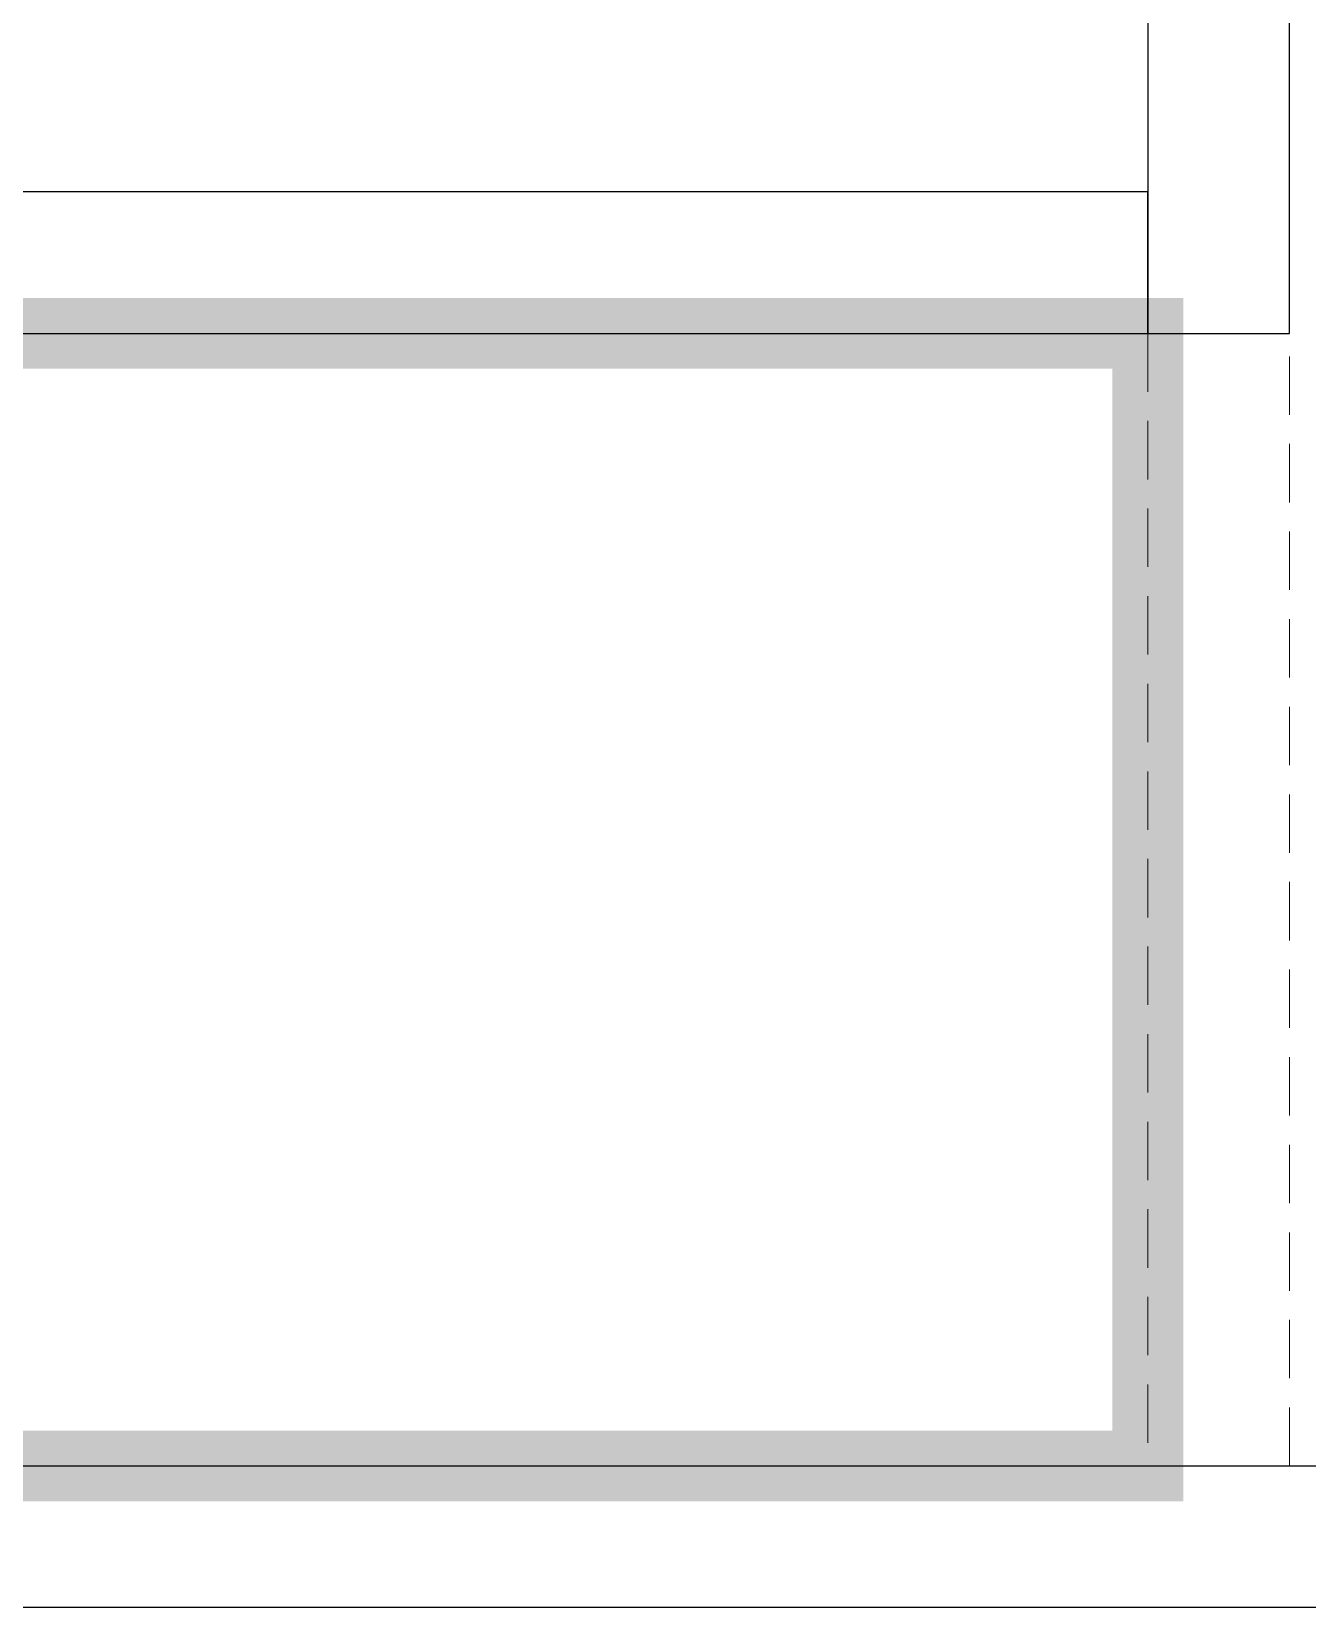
# Model space of a CAD drawing. Header units: feet. Extents: x 3182276 to 3200053, y -5471747 to -5457952.
# Drawn here: x 3197595 to 3198496, y -5465000 to -5463886 of the extents above; entities that cross this region are included whole.
import ezdxf

# ---------------------------------------------------------------- set-up
doc = ezdxf.new("R2010")
doc.units = ezdxf.units.FT
doc.header["$LTSCALE"] = 33
doc.header["$MEASUREMENT"] = 0
doc.linetypes.add('a_p6_plan_L18$0$HIDDEN', pattern=[0.375, 0.25, -0.125])
doc.linetypes.add('ACAD_ISO03W100', pattern=[30, 12, -18])
for name, color, linetype, lineweight in [('LENS-CURTAIN', 5, 'a_p6_plan_L18$0$HIDDEN', 9), ('LENS_PARTITION', 21, 'Continuous', 25), ('LK-TILES FINISH', 251, 'Continuous', 5)]:
    doc.layers.add(name, color=color, linetype=linetype, lineweight=lineweight)

msp = doc.modelspace()

# ---------------------------------------------------------------- linework, layer by layer
at = {"layer": 'LENS-CURTAIN', "ltscale": 5}
msp.add_lwpolyline([(3198483.504090696, -5464099.618833707), (3198383.504090696, -5464099.618833707), (3198383.504090696, -5464899.618833708), (3198483.504090696, -5464899.618833708)], close=True, dxfattribs=at)
at = {"layer": 'LENS_PARTITION'}
for points in [[(3198483.504090696, -5462399.618833708), (3198383.504090696, -5462399.618833708), (3198383.504090696, -5464099.618833707), (3198483.504090696, -5464099.618833707)], [(3197208.504090696, -5464099.618833707), (3198383.504090696, -5464099.618833707), (3198383.504090696, -5463999.618833708), (3197208.504090696, -5463999.618833708)], [(3194108.504090697, -5464899.618833708), (3199892.504090696, -5464899.618833708), (3199892.504090696, -5464999.618833708), (3194108.504090697, -5464999.618833708)]]:
    msp.add_lwpolyline(points, close=True, dxfattribs=at)
at = {"layer": 'LK-TILES FINISH', "color": 212, "linetype": 'ACAD_ISO03W100', "ltscale": 0.05, "const_width": 50}
msp.add_lwpolyline([(3194108.504090697, -5464099.618833707), (3198383.504090696, -5464099.618833707), (3198383.504090696, -5464899.618833708), (3194108.504090697, -5464899.618833708)], close=True, dxfattribs=at)

doc.saveas('drawing.dxf')
